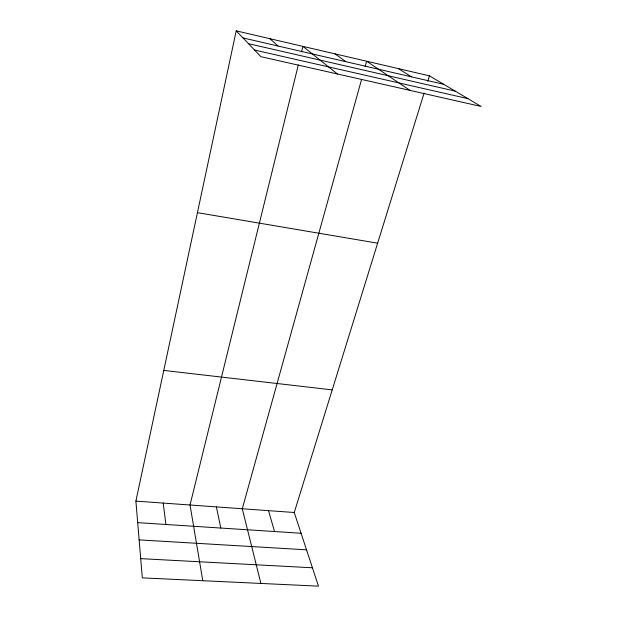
<?xml version="1.0" encoding="UTF-8"?>
<svg xmlns="http://www.w3.org/2000/svg" width="617" height="617" viewBox="0 0 617 617"><rect width="100%" height="100%" fill="white"/><g stroke="black" fill="none" stroke-linecap="round" stroke-linejoin="round"><path stroke-width="0.93" d="M424.103 93.098L294.255 512.503L318.472 586.15L142.311 577.867L135.894 501.112L236.218 30.85L429.447 75.852L481.106 106.463L260.891 56.679L236.218 30.85M298.343 64.854L190.028 505.007L202.777 580.713M301.528 51.921L302.893 46.375L337.399 73.978M361.547 79.539L242.28 508.763L260.898 583.443M365.11 66.713L366.637 61.222L410.027 90.398M427.758 81.297L429.447 75.852M140.699 558.64L312.433 567.787M139.133 539.89L306.526 549.824M137.699 522.645L301.081 533.258M135.894 501.112L294.255 512.503M163.783 370.416L332.224 389.882M197.432 212.657L377.643 243.183M248.466 43.676L455.23 91.131M254.551 50.039L467.925 98.651M242.967 37.915L443.685 84.29M398.389 68.618L411.508 76.855M335.116 53.88L345.844 61.685M269.938 38.701L278.074 46.028M268.503 510.652L274.542 531.53M216.382 506.904L220.809 528.044M163.204 503.079L165.911 524.473"/></g></svg>
